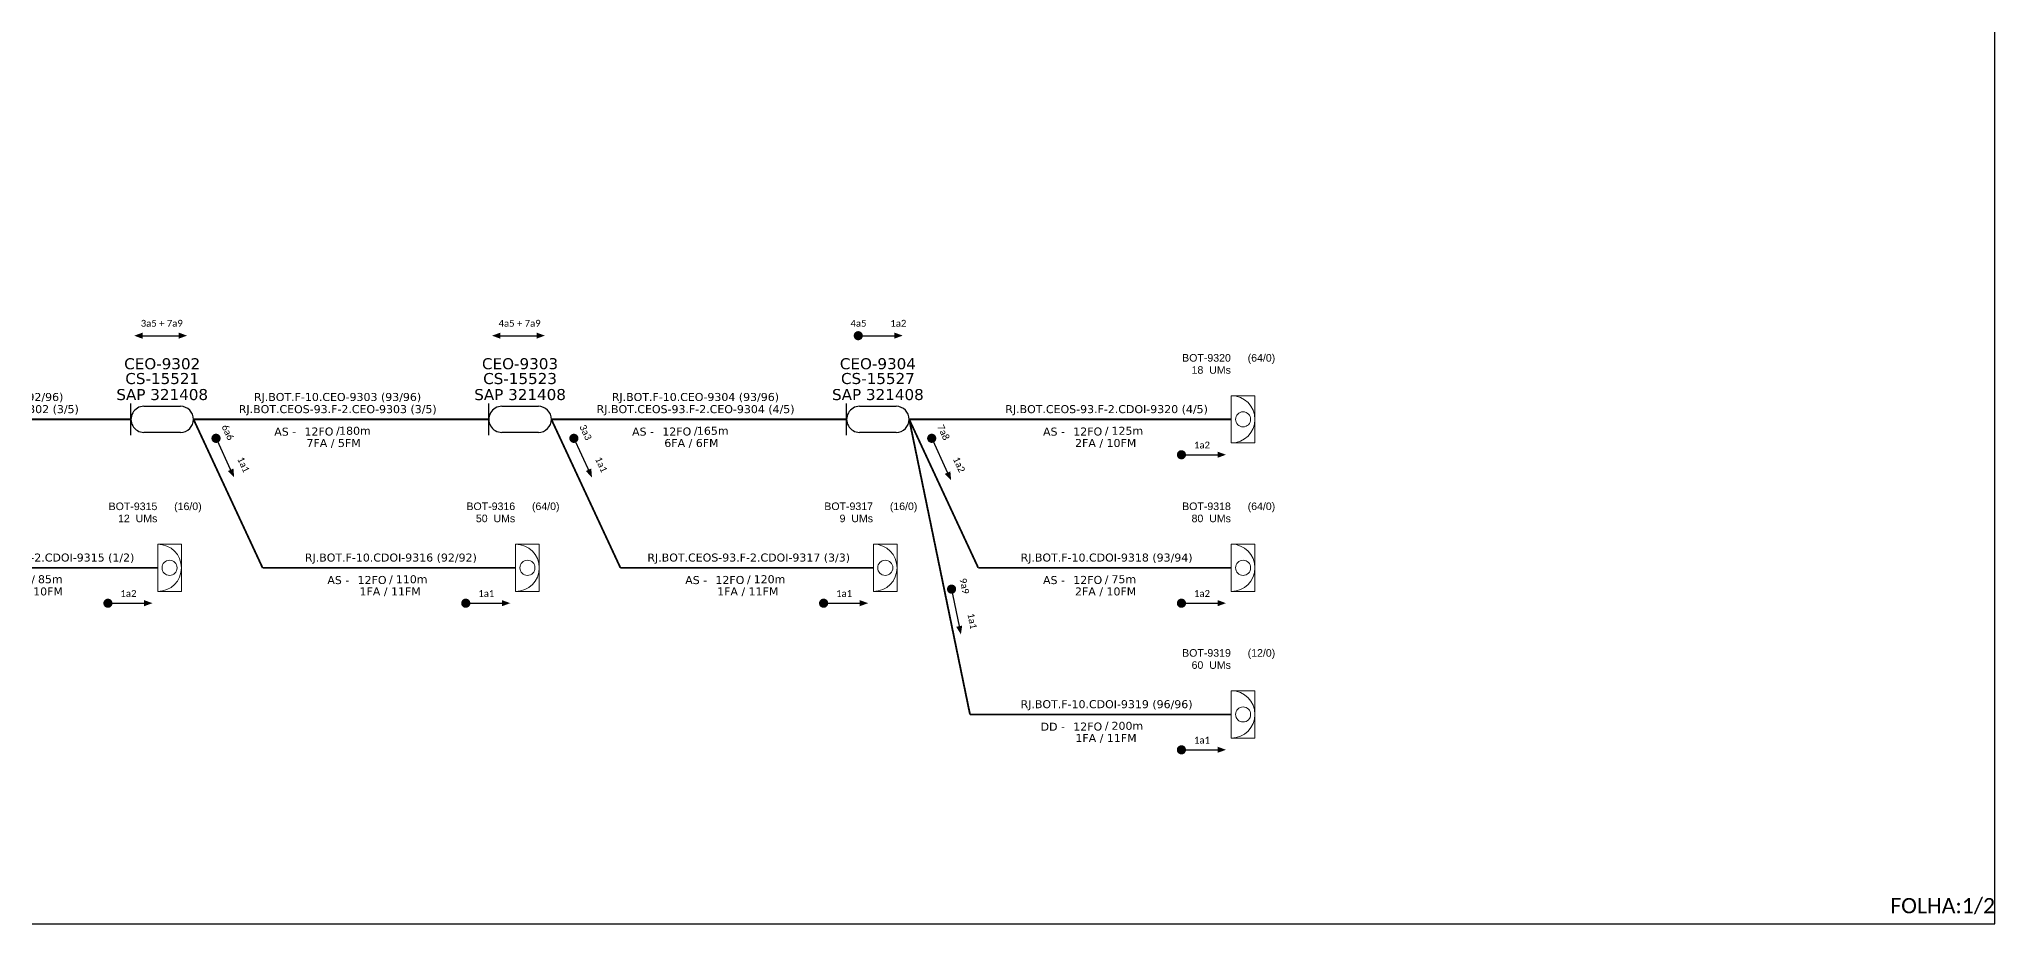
# Model space of a CAD drawing. Header units: metres. Extents: x 0 to 1748, y 0 to 594.
# Drawn here: x 287 to 841, y 0 to 250 of the extents above; entities that cross this region are included whole.
import ezdxf
from ezdxf.enums import TextEntityAlignment as Align

# ---------------------------------------------------------------- set-up
doc = ezdxf.new("R2010")
doc.units = ezdxf.units.M
for name, color, linetype, lineweight in [("20.0-LEGENDA DOS CDO'S", 1, 'Continuous', 0), ('20.1-CDO_INTERIOR', 1, 'Continuous', 0), ('40.1-ETIQUETAS', 1, 'Continuous', 20)]:
    doc.layers.add(name, color=color, linetype=linetype, lineweight=lineweight)
for name, color, linetype in [('20.4-CEOS', 1, 'Continuous'), ('CABO OPTICO EXISTENTE', 5, 'Continuous'), ('CAP a instalar', 1, 'Continuous'), ('CD de instalação futura', 8, 'Continuous'), ('SETA', 7, 'Continuous')]:
    doc.layers.add(name, color=color, linetype=linetype)
doc.styles.add('ARIAL', font='arial.ttf')
doc.styles.add('siredit', font='verdana.ttf')
doc.styles.get("Standard").update_dxf_attribs({"font": 'arial.ttf'})
doc.styles.add('WMF-Calibri0', font='calibri.ttf')
doc.linetypes.add('FENCELINE1', pattern='A,0.25,-0.1,[133,ltypeshp.shx,S=0.1,R=0,X=-0.1,Y=0],-0.1,1', length=1.45)

# ---------------------------------------------------------------- blocks, each defined once
blk = doc.blocks.new('CDOI_INT')
at = {"layer": '20.1-CDO_INTERIOR', "color": 0, "lineweight": 18}
blk.add_lwpolyline([(4.25, -4.25), (4.25, 4.25), (0, 4.25), (0, -4.25)], close=True, dxfattribs=at)
blk.add_circle((2.12, 0), 1.36, dxfattribs=at)
blk.add_arc((0, 0), 4.25, 270, 90, dxfattribs=at)
at = {"layer": "20.0-LEGENDA DOS CDO'S", "color": 0, "style": 'ARIAL'}
for tag, p in [('CDO_N', (-0.08, 10.38)), ('SPLITER_1', (21.18, 10.38)), ('SAP', (-0.08, 6.23)), ('SURVEY', (-0.08, 8.2)), ('SPLITER_2', (21.19, 8.68)), ('1:XX', (5.94, -2.22)), ('UMS', (5.94, -4.24))]:
    blk.add_attdef(tag, p, '', height=1.36, dxfattribs=at)
blk.add_attdef('FIBRAS_UTILIZADAS', text='', height=1.36, dxfattribs=at).set_placement((15.34, 10.38), align=Align.CENTER)
blk = doc.blocks.new('ETIQUETA_RS5F')
at = {"layer": '40.1-ETIQUETAS', "color": 0, "style": 'siredit'}
blk.add_text('/', height=1.5, dxfattribs=at).set_placement((1.55, -1.95), align=Align.MIDDLE_RIGHT)
for tag, p in [('ETIQUETA_R_PRIMARIA', (1.18, 4.1)), ('ETIQUETA_R_SECUNDARIA', (1.18, 2.1)), ('F_ATIVAS/F_MORTAS', (1.11, -4.24))]:
    blk.add_attdef(tag, text='', height=1.5, dxfattribs=at).set_placement(p, align=Align.MIDDLE_CENTER)
for tag, p in [('TIPO_CABO', (-6.62, -2.12)), ('CAP_CABO', (0.37, -2.09))]:
    blk.add_attdef(tag, text='', height=1.5, dxfattribs=at).set_placement(p, align=Align.MIDDLE_RIGHT)
blk.add_attdef('METROS', text='', height=1.5, dxfattribs=at).set_placement((2.11, -1.95), align=Align.MIDDLE_LEFT)
for tag, p in [('FUSÃO_1', (0.82, -8.39)), ('FUSÃO_2', (0.82, -10.6)), ('FUSÃO_3', (0.82, -12.93)), ('FUSÃO_4', (0.82, -15.14)), ('FUSÃO_5', (0.82, -17.16))]:
    blk.add_attdef(tag, text='', height=1.5, dxfattribs=at).set_placement(p, align=Align.CENTER)

msp = doc.modelspace()

# ---------------------------------------------------------------- linework, layer by layer
at = {"color": 7}
msp.add_lwpolyline([(0.05, -0.1), (841.05, -0.1), (841.05, 593.9), (0.05, 593.9)], close=True, dxfattribs=at)
for points, const_width in [([(518.25, 166.49, 1), (519.54, 166.49, 1)], 1.29), ([(336.59, 138.01, 1), (337.14, 136.83, 1)], 1.3), ([(438.02, 138.01, 1), (438.56, 136.83, 1)], 1.3), ([(539.44, 138.01, 1), (539.98, 136.83, 1)], 1.3), ([(609.85, 132.76, 1), (611.14, 132.76, 1)], 1.3), ([(545.21, 95.34, 1), (545.47, 94.07, 1)], 1.3), ([(609.84, 49.19, 1), (611.14, 49.19, 1)], 1.3)]:
    msp.add_lwpolyline(points, format="xyb", close=True, dxfattribs=dict(const_width=const_width))
at = {"color": 7, "const_width": 1.3}
for points in [[(305.58, 90.71, 1), (306.87, 90.71, 1)], [(407, 90.71, 1), (408.3, 90.71, 1)], [(508.42, 90.71, 1), (509.72, 90.71, 1)], [(609.84, 90.71, 1), (611.14, 90.71, 1)]]:
    msp.add_lwpolyline(points, format="xyb", close=True, dxfattribs=at)
at = {"layer": 'CAP a instalar', "color": 7, "linetype": 'Continuous'}
for p, q in [((312.75, 138.33), (312.75, 147.24)), ((316.44, 146.48), (326.79, 146.48)), ((414.17, 138.33), (414.17, 147.24)), ((417.86, 146.48), (428.22, 146.48)), ((326.79, 139.1), (316.44, 139.09)), ((428.22, 139.1), (417.86, 139.1))]:
    msp.add_line(p, q, dxfattribs=at)
at = {"layer": 'CAP a instalar', "color": 5, "linetype": 'Continuous'}
for p, q in [((515.59, 138.34), (515.59, 147.24)), ((519.28, 146.48), (529.64, 146.48)), ((529.64, 139.1), (519.28, 139.1))]:
    msp.add_line(p, q, dxfattribs=at)
at = {"layer": 'CAP a instalar', "color": 7, "linetype": 'FENCELINE1', "ltscale": 6, "const_width": 0.518}
for points in [[(229.06, 142.79), (312.75, 142.78)], [(330.49, 142.79), (350.06, 100.74)], [(330.49, 142.79), (414.17, 142.79)], [(431.91, 142.79), (451.48, 100.75)], [(431.91, 142.79), (515.59, 142.79)], [(533.33, 142.79), (552.9, 100.75)], [(533.33, 142.79), (624.63, 142.79)], [(248.63, 100.74), (320.36, 100.74)], [(350.06, 100.74), (421.78, 100.74)], [(451.48, 100.75), (523.2, 100.75)], [(552.9, 100.75), (624.62, 100.75)]]:
    msp.add_lwpolyline(points, dxfattribs=at)
at = {"layer": 'CAP a instalar', "color": 1, "ltscale": 6, "const_width": 0.518}
for points in [[(533.33, 142.79), (550.56, 59.22)], [(550.56, 59.22), (624.62, 59.22)]]:
    msp.add_lwpolyline(points, dxfattribs=at)
at = {"layer": 'CAP a instalar', "color": 7, "linetype": 'Continuous'}
for centre, start_param, end_param in [((316.44, 142.79), 6.283185, 9.424778), ((326.79, 142.79), 3.141593, 6.283185), ((417.86, 142.79), 6.283185, 9.424778), ((428.22, 142.79), 3.141593, 6.283185)]:
    msp.add_ellipse(centre, major_axis=(0, 3.69), ratio=1, start_param=start_param, end_param=end_param, dxfattribs=at)
at = {"layer": 'CAP a instalar', "color": 5, "linetype": 'Continuous'}
for centre, start_param, end_param in [((519.28, 142.79), 6.283185, 9.424778), ((529.64, 142.79), 3.141593, 6.283185)]:
    msp.add_ellipse(centre, major_axis=(0, 3.69), ratio=1, start_param=start_param, end_param=end_param, dxfattribs=at)
at = {"layer": 'SETA'}
for points in [[(316.05, 166.49), (327.17, 166.49)], [(417.47, 166.49), (428.6, 166.49)], [(518.89, 166.49), (530.02, 166.49)], [(336.69, 137.8), (341.37, 127.69)], [(438.11, 137.8), (442.8, 127.69)], [(539.53, 137.8), (544.22, 127.69)], [(610.49, 132.76), (621.64, 132.76)], [(545.26, 95.11), (547.51, 84.2)], [(610.49, 90.71), (621.63, 90.71)], [(610.49, 49.19), (621.63, 49.19)]]:
    msp.add_lwpolyline(points, dxfattribs=at)
at = {"layer": 'SETA', "color": 7}
for points in [[(306.23, 90.71), (317.37, 90.71)], [(407.65, 90.71), (418.79, 90.71)], [(509.07, 90.71), (520.21, 90.71)]]:
    msp.add_lwpolyline(points, dxfattribs=at)
at = {"layer": 'SETA'}
for points in [[(316.05, 165.62), (313.67, 166.49), (316.05, 167.35)], [(326.28, 167.37), (328.65, 166.5), (326.28, 165.64)], [(417.47, 165.63), (415.1, 166.49), (417.47, 167.35)], [(427.7, 167.37), (430.07, 166.51), (427.7, 165.64)], [(529.13, 167.37), (531.5, 166.51), (529.13, 165.65)], [(620.74, 133.64), (623.12, 132.77), (620.74, 131.91)], [(341.8, 128.87), (342.01, 126.35), (340.23, 128.14)], [(443.22, 128.87), (443.43, 126.36), (441.65, 128.15)], [(545, 128.06), (545.22, 125.54), (543.43, 127.33)], [(417.9, 91.59), (420.27, 90.73), (417.9, 89.86)], [(548.35, 84.37), (547.99, 81.87), (546.66, 84.03)], [(620.74, 50.07), (623.11, 49.2), (620.74, 48.34)]]:
    msp.add_solid(points, dxfattribs=at)
at = {"layer": 'SETA', "color": 7}
for points in [[(316.47, 91.59), (318.85, 90.73), (316.47, 89.86)], [(519.32, 91.59), (521.69, 90.73), (519.32, 89.87)], [(620.74, 91.6), (623.11, 90.73), (620.74, 89.87)]]:
    msp.add_solid(points, dxfattribs=at)

# ---------------------------------------------------------------- block references
at = {"layer": 'CAP a instalar', "color": 7, "linetype": 'FENCELINE1', "ltscale": 7}
ref = msp.add_blockref('ETIQUETA_RS5F', (268.15, 142.51), dxfattribs=dict(at, xscale=1.511654380559705, yscale=1.511654380559705, zscale=1.511654380559703))
ref.add_attrib('ETIQUETA_R_PRIMARIA', 'RJ.BOT.F-10.CEO-9302 (92/96)', dxfattribs={"layer": '40.1-ETIQUETAS', "color": 0, "height": 2.2675, "style": 'siredit'}).set_placement((269.89, 149.12), align=Align.MIDDLE_CENTER)
ref.add_attrib('ETIQUETA_R_SECUNDARIA', 'RJ.BOT.CEOS-93.F-2.CEO-9302 (3/5)', dxfattribs={"layer": '40.1-ETIQUETAS', "color": 0, "height": 2.2675, "style": 'siredit'}).set_placement((269.94, 145.69), align=Align.MIDDLE_CENTER)
ref.add_attrib('TIPO_CABO', 'AS -', dxfattribs={"layer": '40.1-ETIQUETAS', "color": 0, "height": 2.267, "style": 'siredit'}).set_placement((258.15, 139.31), align=Align.MIDDLE_RIGHT)
ref.add_attrib('CAP_CABO', '12FO', dxfattribs={"layer": '40.1-ETIQUETAS', "color": 0, "height": 2.267, "style": 'siredit'}).set_placement((268.71, 139.35), align=Align.MIDDLE_RIGHT)
ref.add_attrib('METROS', '200m', dxfattribs={"layer": '40.1-ETIQUETAS', "color": 0, "height": 2.267, "style": 'siredit'}).set_placement((270.32, 139.55), align=Align.MIDDLE_LEFT)
ref.add_attrib('F_ATIVAS/F_MORTAS', '8FA / 4FM', dxfattribs={"layer": '40.1-ETIQUETAS', "color": 0, "height": 2.267, "style": 'siredit'}).set_placement((268.76, 136.09), align=Align.MIDDLE_CENTER)
ref = msp.add_blockref('ETIQUETA_RS5F', (369.58, 142.51), dxfattribs=dict(at, xscale=1.511654380559705, yscale=1.511654380559705, zscale=1.511654380559703))
ref.add_attrib('ETIQUETA_R_PRIMARIA', 'RJ.BOT.F-10.CEO-9303 (93/96)', dxfattribs={"layer": '40.1-ETIQUETAS', "color": 0, "height": 2.2675, "style": 'siredit'}).set_placement((371.31, 149.13), align=Align.MIDDLE_CENTER)
ref.add_attrib('ETIQUETA_R_SECUNDARIA', 'RJ.BOT.CEOS-93.F-2.CEO-9303 (3/5)', dxfattribs={"layer": '40.1-ETIQUETAS', "color": 0, "height": 2.2675, "style": 'siredit'}).set_placement((371.36, 145.69), align=Align.MIDDLE_CENTER)
ref.add_attrib('TIPO_CABO', 'AS -', dxfattribs={"layer": '40.1-ETIQUETAS', "color": 0, "height": 2.267, "style": 'siredit'}).set_placement((359.58, 139.31), align=Align.MIDDLE_RIGHT)
ref.add_attrib('CAP_CABO', '12FO', dxfattribs={"layer": '40.1-ETIQUETAS', "color": 0, "height": 2.267, "style": 'siredit'}).set_placement((370.13, 139.35), align=Align.MIDDLE_RIGHT)
ref.add_attrib('METROS', '180m', dxfattribs={"layer": '40.1-ETIQUETAS', "color": 0, "height": 2.267, "style": 'siredit'}).set_placement((371.75, 139.56), align=Align.MIDDLE_LEFT)
ref.add_attrib('F_ATIVAS/F_MORTAS', '7FA / 5FM', dxfattribs={"layer": '40.1-ETIQUETAS', "color": 0, "height": 2.267, "style": 'siredit'}).set_placement((370.19, 136.09), align=Align.MIDDLE_CENTER)
ref = msp.add_blockref('ETIQUETA_RS5F', (471, 142.51), dxfattribs=dict(at, xscale=1.511654380559705, yscale=1.511654380559705, zscale=1.511654380559703))
ref.add_attrib('ETIQUETA_R_PRIMARIA', 'RJ.BOT.F-10.CEO-9304 (93/96)', dxfattribs={"layer": '40.1-ETIQUETAS', "color": 0, "height": 2.2675, "style": 'siredit'}).set_placement((472.73, 149.13), align=Align.MIDDLE_CENTER)
ref.add_attrib('ETIQUETA_R_SECUNDARIA', 'RJ.BOT.CEOS-93.F-2.CEO-9304 (4/5)', dxfattribs={"layer": '40.1-ETIQUETAS', "color": 0, "height": 2.2675, "style": 'siredit'}).set_placement((472.79, 145.69), align=Align.MIDDLE_CENTER)
ref.add_attrib('TIPO_CABO', 'AS -', dxfattribs={"layer": '40.1-ETIQUETAS', "color": 0, "height": 2.267, "style": 'siredit'}).set_placement((461, 139.32), align=Align.MIDDLE_RIGHT)
ref.add_attrib('CAP_CABO', '12FO', dxfattribs={"layer": '40.1-ETIQUETAS', "color": 0, "height": 2.267, "style": 'siredit'}).set_placement((471.55, 139.35), align=Align.MIDDLE_RIGHT)
ref.add_attrib('METROS', '165m', dxfattribs={"layer": '40.1-ETIQUETAS', "color": 0, "height": 2.267, "style": 'siredit'}).set_placement((473.17, 139.56), align=Align.MIDDLE_LEFT)
ref.add_attrib('F_ATIVAS/F_MORTAS', '6FA / 6FM', dxfattribs={"layer": '40.1-ETIQUETAS', "color": 0, "height": 2.267, "style": 'siredit'}).set_placement((471.61, 136.1), align=Align.MIDDLE_CENTER)
ref = msp.add_blockref('ETIQUETA_RS5F', (587.48, 142.51), dxfattribs=dict(at, xscale=1.511654380558525, yscale=1.511654380558525, zscale=1.511654380558524))
ref.add_attrib('ETIQUETA_R_SECUNDARIA', 'RJ.BOT.CEOS-93.F-2.CDOI-9320 (4/5)', dxfattribs={"layer": 'CABO OPTICO EXISTENTE', "color": 0, "height": 2.2675, "style": 'siredit'}).set_placement((589.27, 145.69), align=Align.MIDDLE_CENTER)
ref.add_attrib('TIPO_CABO', 'AS -', dxfattribs={"layer": '40.1-ETIQUETAS', "color": 0, "height": 2.267, "style": 'siredit'}).set_placement((577.48, 139.32), align=Align.MIDDLE_RIGHT)
ref.add_attrib('CAP_CABO', '12FO', dxfattribs={"layer": '40.1-ETIQUETAS', "color": 0, "height": 2.267, "style": 'siredit'}).set_placement((588.03, 139.35), align=Align.MIDDLE_RIGHT)
ref.add_attrib('METROS', '125m', dxfattribs={"layer": '40.1-ETIQUETAS', "color": 0, "height": 2.267, "style": 'siredit'}).set_placement((590.67, 139.56), align=Align.MIDDLE_LEFT)
ref.add_attrib('F_ATIVAS/F_MORTAS', '2FA / 10FM', dxfattribs={"layer": '40.1-ETIQUETAS', "color": 0, "height": 2.267, "style": 'siredit'}).set_placement((589.02, 136.1), align=Align.MIDDLE_CENTER)
ref = msp.add_blockref('ETIQUETA_RS5F', (283.21, 100.46), dxfattribs=dict(at, xscale=1.511654380558525, yscale=1.511654380558525, zscale=1.511654380558524))
ref.add_attrib('ETIQUETA_R_SECUNDARIA', 'RJ.BOT.CEOS-93.F-2.CDOI-9315 (1/2)', dxfattribs={"layer": 'CABO OPTICO EXISTENTE', "color": 0, "height": 2.2675, "style": 'siredit'}).set_placement((285, 103.65), align=Align.MIDDLE_CENTER)
ref.add_attrib('TIPO_CABO', 'AS -', dxfattribs={"layer": '40.1-ETIQUETAS', "color": 0, "height": 2.267, "style": 'siredit'}).set_placement((273.21, 97.27), align=Align.MIDDLE_RIGHT)
ref.add_attrib('CAP_CABO', '12FO', dxfattribs={"layer": '40.1-ETIQUETAS', "color": 0, "height": 2.267, "style": 'siredit'}).set_placement((283.77, 97.3), align=Align.MIDDLE_RIGHT)
ref.add_attrib('METROS', '85m', dxfattribs={"layer": '40.1-ETIQUETAS', "color": 0, "height": 2.267, "style": 'siredit'}).set_placement((286.4, 97.51), align=Align.MIDDLE_LEFT)
ref.add_attrib('F_ATIVAS/F_MORTAS', '2FA / 10FM', dxfattribs={"layer": '40.1-ETIQUETAS', "color": 0, "height": 2.267, "style": 'siredit'}).set_placement((284.79, 94.05), align=Align.MIDDLE_CENTER)
ref = msp.add_blockref('ETIQUETA_RS5F', (384.63, 100.47), dxfattribs=dict(at, xscale=1.511654380558525, yscale=1.511654380558525, zscale=1.511654380558524))
ref.add_attrib('ETIQUETA_R_SECUNDARIA', 'RJ.BOT.F-10.CDOI-9316 (92/92)', dxfattribs={"layer": 'CABO OPTICO EXISTENTE', "color": 0, "height": 2.2675, "style": 'siredit'}).set_placement((386.42, 103.65), align=Align.MIDDLE_CENTER)
ref.add_attrib('TIPO_CABO', 'AS -', dxfattribs={"layer": '40.1-ETIQUETAS', "color": 0, "height": 2.267, "style": 'siredit'}).set_placement((374.63, 97.27), align=Align.MIDDLE_RIGHT)
ref.add_attrib('CAP_CABO', '12FO', dxfattribs={"layer": '40.1-ETIQUETAS', "color": 0, "height": 2.267, "style": 'siredit'}).set_placement((385.19, 97.3), align=Align.MIDDLE_RIGHT)
ref.add_attrib('METROS', '110m', dxfattribs={"layer": '40.1-ETIQUETAS', "color": 0, "height": 2.267, "style": 'siredit'}).set_placement((387.83, 97.51), align=Align.MIDDLE_LEFT)
ref.add_attrib('F_ATIVAS/F_MORTAS', '1FA / 11FM', dxfattribs={"layer": '40.1-ETIQUETAS', "color": 0, "height": 2.267, "style": 'siredit'}).set_placement((386.21, 94.05), align=Align.MIDDLE_CENTER)
ref = msp.add_blockref('ETIQUETA_RS5F', (486.06, 100.47), dxfattribs=dict(at, xscale=1.511654380558525, yscale=1.511654380558525, zscale=1.511654380558524))
ref.add_attrib('ETIQUETA_R_SECUNDARIA', 'RJ.BOT.CEOS-93.F-2.CDOI-9317 (3/3)', dxfattribs={"layer": 'CABO OPTICO EXISTENTE', "color": 0, "height": 2.2675, "style": 'siredit'}).set_placement((487.84, 103.65), align=Align.MIDDLE_CENTER)
ref.add_attrib('TIPO_CABO', 'AS -', dxfattribs={"layer": '40.1-ETIQUETAS', "color": 0, "height": 2.267, "style": 'siredit'}).set_placement((476.06, 97.27), align=Align.MIDDLE_RIGHT)
ref.add_attrib('CAP_CABO', '12FO', dxfattribs={"layer": '40.1-ETIQUETAS', "color": 0, "height": 2.267, "style": 'siredit'}).set_placement((486.61, 97.3), align=Align.MIDDLE_RIGHT)
ref.add_attrib('METROS', '120m', dxfattribs={"layer": '40.1-ETIQUETAS', "color": 0, "height": 2.267, "style": 'siredit'}).set_placement((489.25, 97.51), align=Align.MIDDLE_LEFT)
ref.add_attrib('F_ATIVAS/F_MORTAS', '1FA / 11FM', dxfattribs={"layer": '40.1-ETIQUETAS', "color": 0, "height": 2.267, "style": 'siredit'}).set_placement((487.57, 94.05), align=Align.MIDDLE_CENTER)
ref = msp.add_blockref('ETIQUETA_RS5F', (587.48, 100.47), dxfattribs=dict(at, xscale=1.511654380558525, yscale=1.511654380558525, zscale=1.511654380558524))
ref.add_attrib('ETIQUETA_R_SECUNDARIA', 'RJ.BOT.F-10.CDOI-9318 (93/94)', dxfattribs={"layer": 'CABO OPTICO EXISTENTE', "color": 0, "height": 2.2675, "style": 'siredit'}).set_placement((589.27, 103.65), align=Align.MIDDLE_CENTER)
ref.add_attrib('TIPO_CABO', 'AS -', dxfattribs={"layer": '40.1-ETIQUETAS', "color": 0, "height": 2.267, "style": 'siredit'}).set_placement((577.48, 97.27), align=Align.MIDDLE_RIGHT)
ref.add_attrib('CAP_CABO', '12FO', dxfattribs={"layer": '40.1-ETIQUETAS', "color": 0, "height": 2.267, "style": 'siredit'}).set_placement((588.03, 97.31), align=Align.MIDDLE_RIGHT)
ref.add_attrib('METROS', '75m', dxfattribs={"layer": '40.1-ETIQUETAS', "color": 0, "height": 2.267, "style": 'siredit'}).set_placement((590.67, 97.52), align=Align.MIDDLE_LEFT)
ref.add_attrib('F_ATIVAS/F_MORTAS', '2FA / 10FM', dxfattribs={"layer": '40.1-ETIQUETAS', "color": 0, "height": 2.267, "style": 'siredit'}).set_placement((589, 94.05), align=Align.MIDDLE_CENTER)
at = {"layer": 'CAP a instalar', "color": 1, "linetype": 'FENCELINE1', "ltscale": 7}
ref = msp.add_blockref('ETIQUETA_RS5F', (587.48, 58.94), dxfattribs=dict(at, xscale=1.511654380558525, yscale=1.511654380558525, zscale=1.511654380558524))
ref.add_attrib('ETIQUETA_R_SECUNDARIA', 'RJ.BOT.F-10.CDOI-9319 (96/96)', dxfattribs={"layer": 'CABO OPTICO EXISTENTE', "color": 0, "height": 2.2675, "style": 'siredit'}).set_placement((589.27, 62.12), align=Align.MIDDLE_CENTER)
ref.add_attrib('TIPO_CABO', 'DD -', dxfattribs={"layer": '40.1-ETIQUETAS', "color": 0, "height": 2.267, "style": 'siredit'}).set_placement((577.48, 55.74), align=Align.MIDDLE_RIGHT)
ref.add_attrib('CAP_CABO', '12FO', dxfattribs={"layer": '40.1-ETIQUETAS', "color": 0, "height": 2.267, "style": 'siredit'}).set_placement((588.03, 55.78), align=Align.MIDDLE_RIGHT)
ref.add_attrib('METROS', '200m', dxfattribs={"layer": '40.1-ETIQUETAS', "color": 0, "height": 2.267, "style": 'siredit'}).set_placement((590.67, 55.99), align=Align.MIDDLE_LEFT)
ref.add_attrib('F_ATIVAS/F_MORTAS', '1FA / 11FM', dxfattribs={"layer": '40.1-ETIQUETAS', "color": 0, "height": 2.267, "style": 'siredit'}).set_placement((589.11, 52.52), align=Align.MIDDLE_CENTER)
at = {"layer": 'CD de instalação futura', "color": 7, "ltscale": 11}
ref = msp.add_blockref('CDOI_INT', (624.63, 142.79), dxfattribs=dict(at, xscale=1.575179466460597, yscale=1.575179466460597, zscale=1.575179466460599))
ref.add_attrib('CDO_N', 'BOT-9320', dxfattribs={"layer": "20.0-LEGENDA DOS CDO'S", "color": 0, "height": 2.143, "style": 'ARIAL'}).set_placement((624.5, 159.14), align=Align.RIGHT)
ref.add_attrib('FIBRAS_UTILIZADAS', '    (64/0)', dxfattribs={"layer": "20.0-LEGENDA DOS CDO'S", "color": 0, "height": 2.138, "style": 'ARIAL'}).set_placement((631.51, 159.14), align=Align.CENTER)
ref.add_attrib('SURVEY', '18  UMs', dxfattribs={"layer": "20.0-LEGENDA DOS CDO'S", "color": 0, "height": 2.143, "style": 'ARIAL'}).set_placement((624.51, 155.71), align=Align.RIGHT)
ref = msp.add_blockref('CDOI_INT', (320.36, 100.74), dxfattribs=dict(at, xscale=1.575179466460597, yscale=1.575179466460597, zscale=1.575179466460599))
ref.add_attrib('CDO_N', 'BOT-9315', dxfattribs={"layer": "20.0-LEGENDA DOS CDO'S", "color": 0, "height": 2.143, "style": 'ARIAL'}).set_placement((320.23, 117.09), align=Align.RIGHT)
ref.add_attrib('FIBRAS_UTILIZADAS', '    (16/0)', dxfattribs={"layer": "20.0-LEGENDA DOS CDO'S", "color": 0, "height": 2.138, "style": 'ARIAL'}).set_placement((327.24, 117.09), align=Align.CENTER)
ref.add_attrib('SURVEY', '12  UMs', dxfattribs={"layer": "20.0-LEGENDA DOS CDO'S", "color": 0, "height": 2.143, "style": 'ARIAL'}).set_placement((320.24, 113.66), align=Align.RIGHT)
ref = msp.add_blockref('CDOI_INT', (421.79, 100.74), dxfattribs=dict(at, xscale=1.575179466460597, yscale=1.575179466460597, zscale=1.575179466460599))
ref.add_attrib('CDO_N', 'BOT-9316', dxfattribs={"layer": "20.0-LEGENDA DOS CDO'S", "color": 0, "height": 2.143, "style": 'ARIAL'}).set_placement((421.65, 117.1), align=Align.RIGHT)
ref.add_attrib('FIBRAS_UTILIZADAS', '    (64/0)', dxfattribs={"layer": "20.0-LEGENDA DOS CDO'S", "color": 0, "height": 2.138, "style": 'ARIAL'}).set_placement((428.66, 117.1), align=Align.CENTER)
ref.add_attrib('SURVEY', '50  UMs', dxfattribs={"layer": "20.0-LEGENDA DOS CDO'S", "color": 0, "height": 2.143, "style": 'ARIAL'}).set_placement((421.66, 113.66), align=Align.RIGHT)
ref = msp.add_blockref('CDOI_INT', (523.21, 100.75), dxfattribs=dict(at, xscale=1.575179466460597, yscale=1.575179466460597, zscale=1.575179466460599))
ref.add_attrib('CDO_N', 'BOT-9317', dxfattribs={"layer": "20.0-LEGENDA DOS CDO'S", "color": 0, "height": 2.143, "style": 'ARIAL'}).set_placement((523.08, 117.1), align=Align.RIGHT)
ref.add_attrib('FIBRAS_UTILIZADAS', '    (16/0)', dxfattribs={"layer": "20.0-LEGENDA DOS CDO'S", "color": 0, "height": 2.138, "style": 'ARIAL'}).set_placement((530.09, 117.1), align=Align.CENTER)
ref.add_attrib('SURVEY', '9  UMs', dxfattribs={"layer": "20.0-LEGENDA DOS CDO'S", "color": 0, "height": 2.143, "style": 'ARIAL'}).set_placement((523.08, 113.66), align=Align.RIGHT)
ref = msp.add_blockref('CDOI_INT', (624.63, 100.75), dxfattribs=dict(at, xscale=1.575179466460597, yscale=1.575179466460597, zscale=1.575179466460599))
ref.add_attrib('CDO_N', 'BOT-9318', dxfattribs={"layer": "20.0-LEGENDA DOS CDO'S", "color": 0, "height": 2.143, "style": 'ARIAL'}).set_placement((624.5, 117.1), align=Align.RIGHT)
ref.add_attrib('FIBRAS_UTILIZADAS', '    (64/0)', dxfattribs={"layer": "20.0-LEGENDA DOS CDO'S", "color": 0, "height": 2.138, "style": 'ARIAL'}).set_placement((631.51, 117.1), align=Align.CENTER)
ref.add_attrib('SURVEY', '80  UMs', dxfattribs={"layer": "20.0-LEGENDA DOS CDO'S", "color": 0, "height": 2.143, "style": 'ARIAL'}).set_placement((624.51, 113.66), align=Align.RIGHT)
at = {"layer": 'CD de instalação futura', "color": 1, "ltscale": 11}
ref = msp.add_blockref('CDOI_INT', (624.63, 59.22), dxfattribs=dict(at, xscale=1.575179466460597, yscale=1.575179466460597, zscale=1.575179466460599))
ref.add_attrib('CDO_N', 'BOT-9319', dxfattribs={"layer": "20.0-LEGENDA DOS CDO'S", "color": 0, "height": 2.143, "style": 'ARIAL'}).set_placement((624.5, 75.57), align=Align.RIGHT)
ref.add_attrib('FIBRAS_UTILIZADAS', '    (12/0)', dxfattribs={"layer": "20.0-LEGENDA DOS CDO'S", "color": 0, "height": 2.138, "style": 'ARIAL'}).set_placement((631.51, 75.57), align=Align.CENTER)
ref.add_attrib('SURVEY', '60  UMs', dxfattribs={"layer": "20.0-LEGENDA DOS CDO'S", "color": 0, "height": 2.143, "style": 'ARIAL'}).set_placement((624.51, 72.13), align=Align.RIGHT)

# ---------------------------------------------------------------- texts
at = {"style": 'WMF-Calibri0'}
msp.add_text('FOLHA:1/2', height=4.32, dxfattribs=at).set_placement((811.4, 2.89))
at = {"attachment_point": 5}
for s, insert, char_height, width in [('\\C7;\\fCalibri|b0|i0|c0|p34;3a5 + 7a9', (321.49, 169.99), 1.9411, 32.8164), ('\\C7;\\fCalibri|b0|i0|c0|p34;4a5 + 7a9', (422.91, 169.99), 1.9411, 32.8164), ('\\C7;\\fCalibri|b0|i0|c0|p34;4a5', (518.96, 169.99), 1.9411, 32.8164), ('\\C7;\\fCalibri|b0|i0|c0|p34;1a2', (530.26, 169.99), 1.9411, 32.8164), ('\\fCalibri|b0|i0|c0|p34;1a1', (616.32, 51.94), 1.944, 32.865)]:
    msp.add_mtext(s, dxfattribs=dict(at, insert=insert, char_height=char_height, width=width))
at = {"char_height": 1.944, "width": 32.865, "attachment_point": 5}
for s, insert, rotation in [('\\C7;\\fCalibri|b0|i0|c0|p34;6a6', (340.21, 139.1), 294.8598), ('\\C7;\\fCalibri|b0|i0|c0|p34;3a3', (441.63, 139.1), 294.8598), ('\\C7;\\fCalibri|b0|i0|c0|p34;7a8', (543.05, 139.11), 294.8598), ('\\C7;\\fCalibri|b0|i0|c0|p34;1a1', (344.64, 129.96), 294.8598), ('\\C7;\\fCalibri|b0|i0|c0|p34;1a1', (446.06, 129.96), 294.8598), ('\\C7;\\fCalibri|b0|i0|c0|p34;1a2', (547.48, 129.96), 294.8598), ('\\C7;\\fCalibri|b0|i0|c0|p34;9a9', (548.98, 95.58), 281.6477), ('\\C7;\\fCalibri|b0|i0|c0|p34;1a1', (551.21, 85.66), 281.6477)]:
    msp.add_mtext(s, dxfattribs=dict(at, insert=insert, rotation=rotation))
at = {"color": 7, "char_height": 1.944, "width": 32.865, "attachment_point": 5}
for s, insert in [('\\fCalibri|b0|i0|c0|p34;1a2', (616.32, 135.51)), ('\\fCalibri|b0|i0|c0|p34;1a2', (312.05, 93.46)), ('\\fCalibri|b0|i0|c0|p34;1a1', (413.47, 93.47)), ('\\fCalibri|b0|i0|c0|p34;1a1', (514.9, 93.47)), ('\\fCalibri|b0|i0|c0|p34;1a2', (616.32, 93.47))]:
    msp.add_mtext(s, dxfattribs=dict(at, insert=insert))
at = {"layer": '20.4-CEOS', "color": 7, "style": 'siredit'}
for s, p in [('CEO-9302', (321.61, 160.11)), ('CS-15521', (321.61, 155.92)), ('CEO-9303', (423.03, 160.12)), ('CS-15523', (423.04, 155.92)), ('SAP 321408', (321.61, 151.38)), ('SAP 321408', (423.04, 151.38))]:
    msp.add_text(s, height=3.128, rotation=0.0129, dxfattribs=at).set_placement(p, align=Align.TOP_CENTER)
at = {"layer": '20.4-CEOS', "color": 5, "style": 'siredit'}
for s, p in [('CEO-9304', (524.46, 160.12)), ('CS-15527', (524.46, 155.93)), ('SAP 321408', (524.46, 151.38))]:
    msp.add_text(s, height=3.128, rotation=0.0129, dxfattribs=at).set_placement(p, align=Align.TOP_CENTER)

doc.saveas('drawing.dxf')
